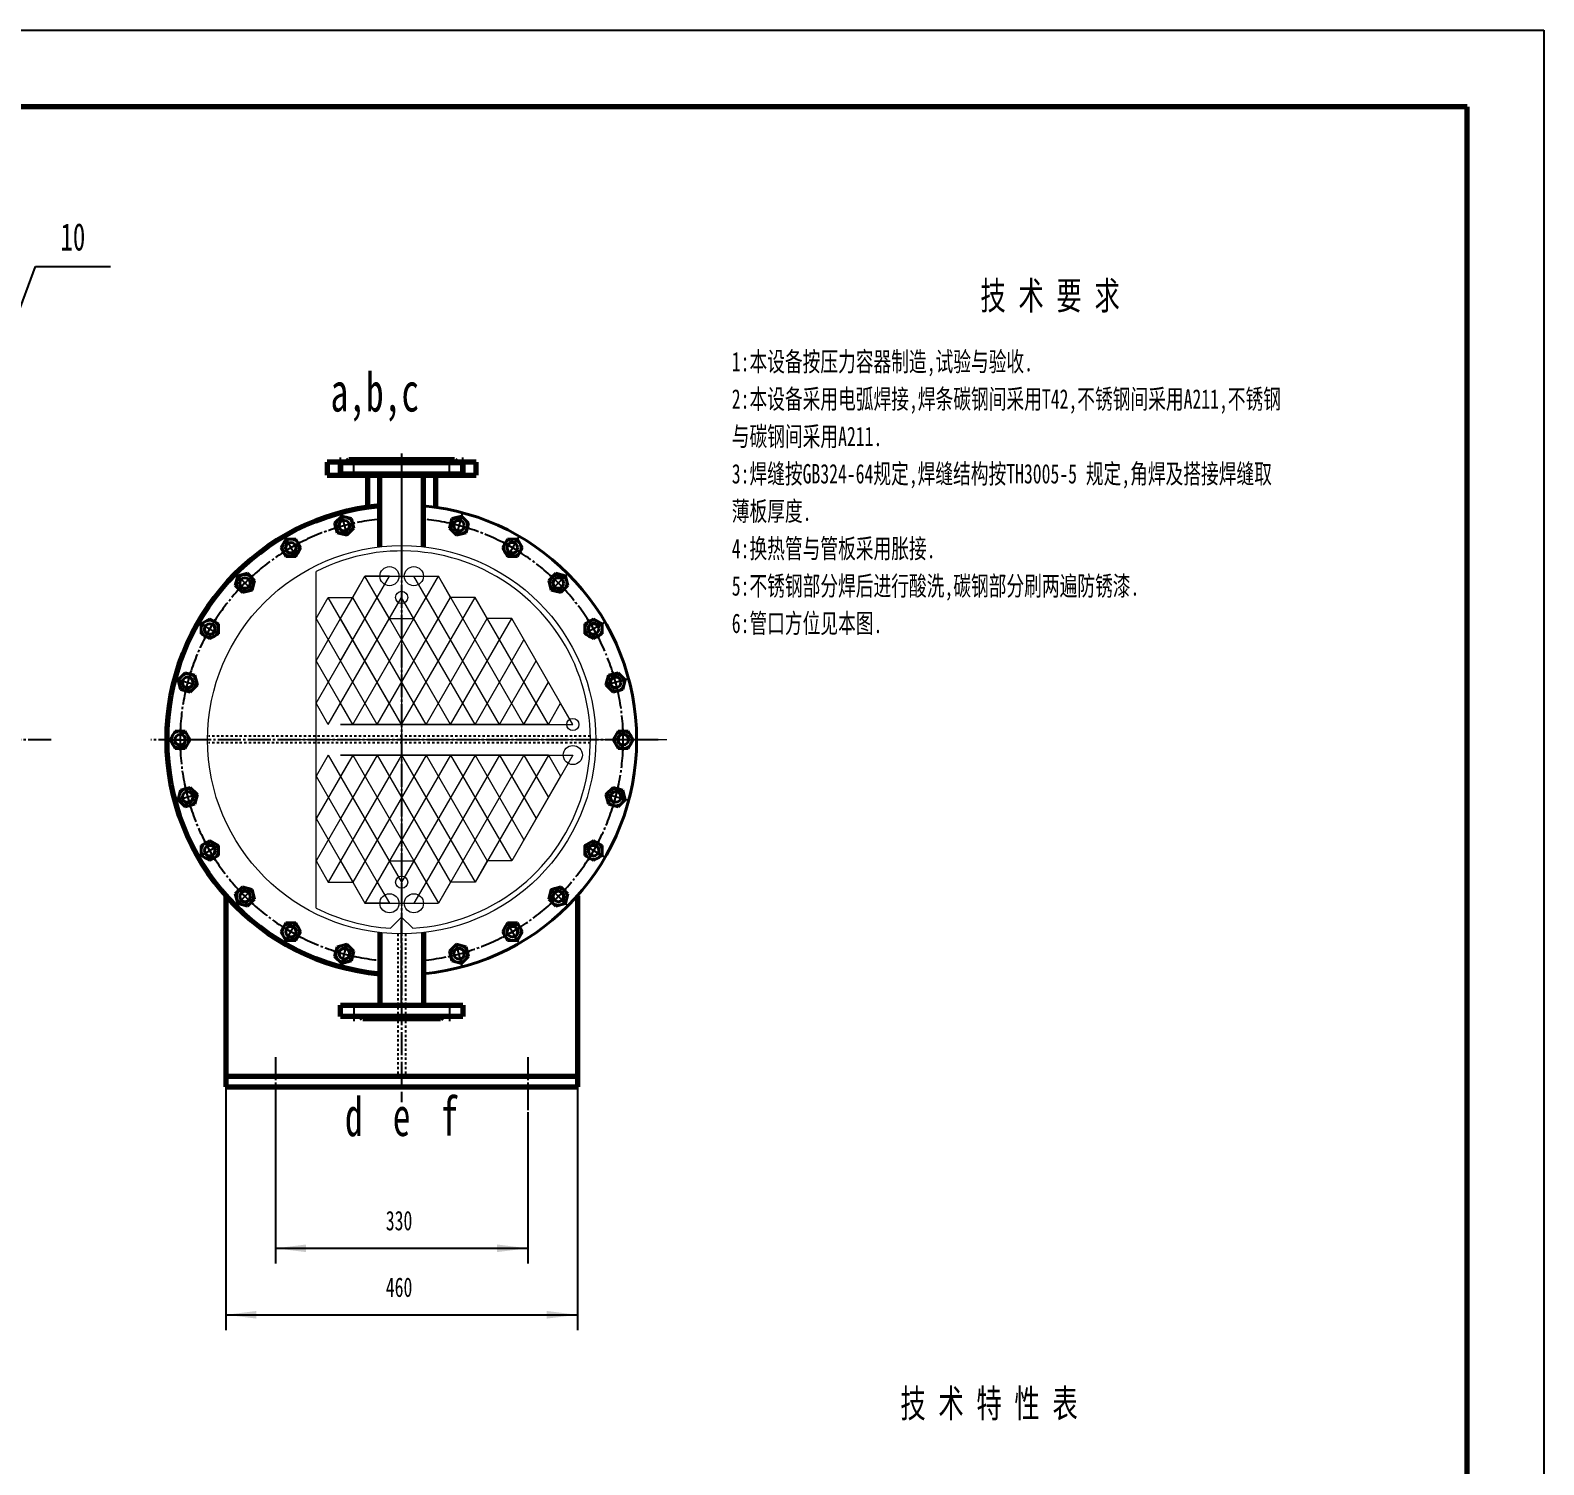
# Model space of a CAD drawing. Header units: millimetres. Extents: x -2970 to 2970, y -2100 to 2100.
# Drawn here: x 989 to 2970, y 223 to 2100 of the extents above; entities that cross this region are included whole.
import ezdxf

# ---------------------------------------------------------------- set-up
doc = ezdxf.new("R2010")
doc.units = ezdxf.units.MM
doc.linetypes.add('EB_DASH', pattern=[6, 3, -3])
doc.linetypes.add('EB_DASHDOT', pattern=[39, 30, -3, 3, -3])
for name, color, linetype, lineweight in [('CAXA0', 7, 'Continuous', 40), ('CAXA1', 1, 'EB_DASHDOT', 25), ('CAXA2', 96, 'EB_DASH', 25), ('CAXA3', 7, 'Continuous', 25), ('CAXA4', 3, 'Continuous', 25)]:
    doc.layers.add(name, color=color, linetype=linetype, lineweight=lineweight)
doc.styles.add('UserTxtStyle1', font='', dxfattribs={"width": 0.667})
doc.styles.add('UserTxtStyle11', font='', dxfattribs={"width": 0.667})
doc.styles.add('UserTxtStyle12', font='', dxfattribs={"width": 0.667})
doc.styles.add('标准', font='', dxfattribs={"width": 0.667})
doc.styles.get('UserTxtStyle1').set_extended_font_data('FangSong_GB2312')
doc.styles.get('UserTxtStyle11').set_extended_font_data('FangSong_GB2312')
doc.styles.get('UserTxtStyle12').set_extended_font_data('FangSong_GB2312')
doc.styles.get('标准').set_extended_font_data('FangSong_GB2312')
doc.dimstyles.new('标准', dxfattribs={"dimscale": 10, "dimtxt": 3.5, "dimasz": 4, "dimexe": 2, "dimexo": 0, "dimtad": 1, "dimdsep": 46, "dimtxsty": '标准', "dimcen": 0, "dimdle": 6, "dimaunit": 1, "dimazin": 2, "dimtfac": 1, "dimtdec": 3, "dimtmove": 0, "dimatfit": 3, "dimfxl": 0, "dimtolj": 1, "dimtzin": 0, "dimarcsym": 0})

# ---------------------------------------------------------------- blocks, each defined once
blk = doc.blocks.new('CAXBLOCK0', base_point=(2870, -2000))
at = {"layer": 'CAXA0', "color": 0, "linetype": 'Continuous', "lineweight": 25}
for p, q in [((-2970, 2100), (2970, 2100)), ((2970, 2100), (2970, -2100))]:
    blk.add_line(p, q, dxfattribs=at)
at = {"layer": 'CAXA0', "color": 0, "linetype": 'Continuous', "lineweight": 70}
for p, q in [((2870, 2000), (-2870, 2000)), ((2870, -2000), (2870, 2000))]:
    blk.add_line(p, q, dxfattribs=at)
blk = doc.blocks.new('CAXBLOCK48', base_point=(1094, 1790.8))
at = {"layer": 'CAXA0', "linetype": 'Continuous', "lineweight": 25}
blk.add_hatch(color=0, dxfattribs=at).paths.add_polyline_path([(863.8, 1420.4), (863.7, 1421.1), (863.5, 1421.9), (863.2, 1422.6), (862.8, 1423.3), (862.3, 1423.9), (861.7, 1424.4), (861, 1424.8), (860.3, 1425.1), (859.5, 1425.3), (858.8, 1425.4), (858, 1425.3), (857.2, 1425.1), (856.5, 1424.8), (855.8, 1424.4), (855.2, 1423.9), (854.7, 1423.3), (854.3, 1422.6), (854, 1421.9), (853.8, 1421.1), (853.8, 1420.4), (853.8, 1419.6), (854, 1418.8), (854.3, 1418.1), (854.7, 1417.4), (855.2, 1416.8), (855.8, 1416.3), (856.5, 1415.9), (857.2, 1415.6), (858, 1415.4), (858.8, 1415.4), (859.5, 1415.4), (860.3, 1415.6), (861, 1415.9), (861.7, 1416.3), (862.3, 1416.8), (862.8, 1417.4), (863.2, 1418.1), (863.5, 1418.8), (863.7, 1419.6)], flags=0)
at = {"layer": 'CAXA0', "color": 0, "linetype": 'Continuous', "lineweight": 25}
for p, q in [((858.8, 1420.4), (996, 1790.8)), ((996, 1790.8), (1094, 1790.8))]:
    blk.add_line(p, q, dxfattribs=at)
at = {"layer": 'CAXA0', "color": 0, "linetype": 'Continuous', "lineweight": 25, "insert": (1028.7, 1847.7), "char_height": 35.8, "attachment_point": 1, "style": 'UserTxtStyle1'}
blk.add_mtext('\\fFangSong_GB2312|b0|i0|p34;10', dxfattribs=at)
blk = doc.blocks.new('CAXBLOCK47', base_point=(858.8, 1420.4))
at = {"layer": 'CAXA0', "color": 0, "linetype": 'ByBlock', "lineweight": -2}
blk.add_blockref('CAXBLOCK48', (1094, 1790.8), dxfattribs=at)
blk = doc.blocks.new('*CAXBLOCK9295')
at = {"layer": 'CAXA4', "linetype": 'Continuous', "lineweight": 25}
for points in [[(1245.2, 419.4), (1285.2, 414.4), (1285.2, 424.4)], [(1705.2, 419.4), (1665.2, 414.4), (1665.2, 424.4)]]:
    blk.add_hatch(color=0, dxfattribs=at).paths.add_polyline_path(points, flags=0)
at = {"layer": 'CAXA4', "color": 0, "linetype": 'Continuous', "lineweight": 25}
for p, q in [((1245.2, 717.7), (1245.2, 399.4)), ((1705.2, 717.7), (1705.2, 399.4)), ((1245.2, 419.4), (1705.2, 419.4))]:
    blk.add_line(p, q, dxfattribs=at)
at = {"layer": 'CAXA4', "color": 0, "linetype": 'Continuous', "lineweight": 25, "insert": (1454.5, 468.3), "char_height": 25.5, "attachment_point": 1, "style": 'UserTxtStyle11'}
blk.add_mtext('\\fFangSong_GB2312|b0|i0|p34;460', dxfattribs=at)
blk = doc.blocks.new('*CAXBLOCK9396')
at = {"layer": 'CAXA4', "linetype": 'Continuous', "lineweight": 25}
for points in [[(1310.2, 506.4), (1350.2, 501.4), (1350.2, 511.4)], [(1640.2, 506.4), (1600.2, 501.4), (1600.2, 511.4)]]:
    blk.add_hatch(color=0, dxfattribs=at).paths.add_polyline_path(points, flags=0)
at = {"layer": 'CAXA4', "color": 0, "linetype": 'Continuous', "lineweight": 25}
for p, q in [((1310.2, 697.4), (1310.2, 486.4)), ((1640.2, 681.6), (1640.2, 486.4)), ((1310.2, 506.4), (1640.2, 506.4))]:
    blk.add_line(p, q, dxfattribs=at)
at = {"layer": 'CAXA4', "color": 0, "linetype": 'Continuous', "lineweight": 25, "insert": (1454.5, 555.4), "char_height": 25.5, "attachment_point": 1, "style": 'UserTxtStyle11'}
blk.add_mtext('\\fFangSong_GB2312|b0|i0|p34;330', dxfattribs=at)
blk = doc.blocks.new('CAXBLOCK121', base_point=(1185.2, 1171.8))
at = {"layer": 'CAXA0'}
for p, q in [((1172.2, 1171.8), (1178.7, 1183.1)), ((1172.2, 1171.8), (1178.7, 1160.4)), ((1191.8, 1183.1), (1178.7, 1183.1)), ((1198.3, 1171.8), (1191.8, 1183.1)), ((1198.3, 1171.8), (1191.8, 1160.4)), ((1191.8, 1160.4), (1178.7, 1160.4))]:
    blk.add_line(p, q, dxfattribs=at)
for radius in [11.3, 6.8]:
    blk.add_circle((1185.2, 1171.8), radius, dxfattribs=at)
at = {"layer": 'CAXA1', "linetype": 'EB_DASHDOT', "lineweight": 25}
for p, q in [((1169.2, 1171.8), (1201.3, 1171.8)), ((1185.2, 1186.1), (1185.2, 1157.4))]:
    blk.add_line(p, q, dxfattribs=at)
at = {"layer": 'CAXA3'}
blk.add_arc((1185.2, 1171.8), 8, 170, 90, dxfattribs=at)
blk = doc.blocks.new('CAXBLOCK122', base_point=(1195.1, 1096.7))
at = {"layer": 'CAXA0'}
for p, q in [((1198.5, 1109.4), (1185.9, 1106)), ((1207.8, 1100.1), (1198.5, 1109.4)), ((1182.5, 1093.3), (1185.9, 1106)), ((1182.5, 1093.3), (1191.7, 1084.1)), ((1207.8, 1100.1), (1204.4, 1087.5)), ((1204.4, 1087.5), (1191.7, 1084.1))]:
    blk.add_line(p, q, dxfattribs=at)
for radius in [11.3, 6.8]:
    blk.add_circle((1195.1, 1096.7), radius, dxfattribs=at)
at = {"layer": 'CAXA1', "linetype": 'EB_DASHDOT', "lineweight": 25}
for p, q in [((1191.4, 1110.6), (1198.8, 1082.9)), ((1179.6, 1092.6), (1210.7, 1100.9))]:
    blk.add_line(p, q, dxfattribs=at)
at = {"layer": 'CAXA3'}
blk.add_arc((1195.1, 1096.7), 8, 185, 105, dxfattribs=at)
blk = doc.blocks.new('CAXBLOCK123', base_point=(1224.1, 1026.8))
at = {"layer": 'CAXA0'}
for p, q in [((1224.1, 1039.9), (1212.8, 1033.3)), ((1212.8, 1020.2), (1212.8, 1033.3)), ((1235.4, 1033.3), (1224.1, 1039.9)), ((1235.4, 1033.3), (1235.4, 1020.2)), ((1212.8, 1020.2), (1224.1, 1013.7)), ((1235.4, 1020.2), (1224.1, 1013.7))]:
    blk.add_line(p, q, dxfattribs=at)
for radius in [11.3, 6.8]:
    blk.add_circle((1224.1, 1026.8), radius, dxfattribs=at)
at = {"layer": 'CAXA1', "linetype": 'EB_DASHDOT', "lineweight": 25}
for p, q in [((1210.2, 1018.7), (1238, 1034.8)), ((1216.9, 1039.2), (1231.3, 1014.4))]:
    blk.add_line(p, q, dxfattribs=at)
at = {"layer": 'CAXA3'}
blk.add_arc((1224.1, 1026.8), 8, 200, 120, dxfattribs=at)
blk = doc.blocks.new('CAXBLOCK124', base_point=(1270.2, 966.7))
at = {"layer": 'CAXA0'}
for p, q in [((1266.8, 979.4), (1257.5, 970.1)), ((1279.4, 976), (1266.8, 979.4)), ((1279.4, 976), (1282.8, 963.3)), ((1260.9, 957.5), (1257.5, 970.1)), ((1260.9, 957.5), (1273.6, 954.1)), ((1282.8, 963.3), (1273.6, 954.1))]:
    blk.add_line(p, q, dxfattribs=at)
for radius in [11.3, 6.8]:
    blk.add_circle((1270.2, 966.7), radius, dxfattribs=at)
at = {"layer": 'CAXA1', "linetype": 'EB_DASHDOT', "lineweight": 25}
for p, q in [((1258.8, 955.3), (1281.6, 978.1)), ((1260, 976.8), (1280.3, 956.6))]:
    blk.add_line(p, q, dxfattribs=at)
at = {"layer": 'CAXA3'}
blk.add_arc((1270.2, 966.7), 8, 215, 135, dxfattribs=at)
blk = doc.blocks.new('CAXBLOCK125', base_point=(1330.2, 920.6))
at = {"layer": 'CAXA0'}
for p, q in [((1323.7, 932), (1317.2, 920.6)), ((1336.8, 932), (1323.7, 932)), ((1336.8, 932), (1343.3, 920.6)), ((1323.7, 909.3), (1317.2, 920.6)), ((1343.3, 920.6), (1336.8, 909.3)), ((1323.7, 909.3), (1336.8, 909.3))]:
    blk.add_line(p, q, dxfattribs=at)
for radius in [11.3, 6.8]:
    blk.add_circle((1330.2, 920.6), radius, dxfattribs=at)
at = {"layer": 'CAXA1', "linetype": 'EB_DASHDOT', "lineweight": 25}
for p, q in [((1322.2, 906.7), (1338.3, 934.6)), ((1317.8, 927.8), (1342.7, 913.5))]:
    blk.add_line(p, q, dxfattribs=at)
at = {"layer": 'CAXA3'}
blk.add_arc((1330.2, 920.6), 8, 230, 150, dxfattribs=at)
blk = doc.blocks.new('CAXBLOCK126', base_point=(1400.2, 891.7))
at = {"layer": 'CAXA0'}
for p, q in [((1390.9, 900.9), (1387.5, 888.3)), ((1403.6, 904.3), (1390.9, 900.9)), ((1403.6, 904.3), (1412.8, 895)), ((1412.8, 895), (1409.4, 882.4)), ((1396.8, 879), (1387.5, 888.3)), ((1396.8, 879), (1409.4, 882.4))]:
    blk.add_line(p, q, dxfattribs=at)
for radius in [11.3, 6.8]:
    blk.add_circle((1400.2, 891.7), radius, dxfattribs=at)
at = {"layer": 'CAXA1', "linetype": 'EB_DASHDOT', "lineweight": 25}
for p, q in [((1386.3, 895.4), (1414, 887.9)), ((1396, 876.1), (1404.3, 907.2))]:
    blk.add_line(p, q, dxfattribs=at)
at = {"layer": 'CAXA3'}
blk.add_arc((1400.2, 891.7), 8, 245, 165, dxfattribs=at)
blk = doc.blocks.new('CAXBLOCK127', base_point=(1550.3, 891.7))
at = {"layer": 'CAXA0'}
for p, q in [((1546.9, 904.3), (1537.7, 895)), ((1537.7, 895), (1541, 882.4)), ((1546.9, 904.3), (1559.5, 900.9)), ((1559.5, 900.9), (1562.9, 888.3)), ((1553.7, 879), (1541, 882.4)), ((1553.7, 879), (1562.9, 888.3))]:
    blk.add_line(p, q, dxfattribs=at)
for radius in [11.3, 6.8]:
    blk.add_circle((1550.3, 891.7), radius, dxfattribs=at)
at = {"layer": 'CAXA1', "linetype": 'EB_DASHDOT', "lineweight": 25}
for p, q in [((1536.5, 887.9), (1564.1, 895.4)), ((1554.5, 876.1), (1546.1, 907.2))]:
    blk.add_line(p, q, dxfattribs=at)
at = {"layer": 'CAXA3'}
blk.add_arc((1550.3, 891.7), 8, 275, 195, dxfattribs=at)
blk = doc.blocks.new('CAXBLOCK128', base_point=(1620.2, 920.6))
at = {"layer": 'CAXA0'}
for p, q in [((1613.7, 932), (1607.2, 920.6)), ((1613.7, 932), (1626.8, 932)), ((1626.8, 932), (1633.3, 920.6)), ((1607.2, 920.6), (1613.7, 909.3)), ((1626.8, 909.3), (1633.3, 920.6)), ((1626.8, 909.3), (1613.7, 909.3))]:
    blk.add_line(p, q, dxfattribs=at)
for radius in [11.3, 6.8]:
    blk.add_circle((1620.2, 920.6), radius, dxfattribs=at)
at = {"layer": 'CAXA1', "linetype": 'EB_DASHDOT', "lineweight": 25}
for p, q in [((1628.3, 906.7), (1612.2, 934.6)), ((1607.8, 913.5), (1632.7, 927.8))]:
    blk.add_line(p, q, dxfattribs=at)
at = {"layer": 'CAXA3'}
blk.add_arc((1620.2, 920.6), 8, 290, 210, dxfattribs=at)
blk = doc.blocks.new('CAXBLOCK129', base_point=(1680.3, 966.7))
at = {"layer": 'CAXA0'}
for p, q in [((1671, 976), (1667.7, 963.3)), ((1671, 976), (1683.7, 979.4)), ((1683.7, 979.4), (1692.9, 970.1)), ((1667.7, 963.3), (1676.9, 954.1)), ((1689.6, 957.5), (1676.9, 954.1)), ((1689.6, 957.5), (1692.9, 970.1))]:
    blk.add_line(p, q, dxfattribs=at)
for radius in [11.3, 6.8]:
    blk.add_circle((1680.3, 966.7), radius, dxfattribs=at)
at = {"layer": 'CAXA1', "linetype": 'EB_DASHDOT', "lineweight": 25}
for p, q in [((1691.7, 955.3), (1668.9, 978.1)), ((1670.2, 956.6), (1690.4, 976.8))]:
    blk.add_line(p, q, dxfattribs=at)
at = {"layer": 'CAXA3'}
blk.add_arc((1680.3, 966.7), 8, 305, 225, dxfattribs=at)
blk = doc.blocks.new('CAXBLOCK130', base_point=(1726.4, 1026.8))
at = {"layer": 'CAXA0'}
for p, q in [((1715.1, 1033.3), (1726.4, 1039.9)), ((1715.1, 1033.3), (1715.1, 1020.2)), ((1726.4, 1039.9), (1737.7, 1033.3)), ((1737.7, 1020.2), (1737.7, 1033.3)), ((1715.1, 1020.2), (1726.4, 1013.7)), ((1737.7, 1020.2), (1726.4, 1013.7))]:
    blk.add_line(p, q, dxfattribs=at)
for radius in [11.3, 6.8]:
    blk.add_circle((1726.4, 1026.8), radius, dxfattribs=at)
at = {"layer": 'CAXA1', "linetype": 'EB_DASHDOT', "lineweight": 25}
for p, q in [((1740.3, 1018.7), (1712.5, 1034.8)), ((1719.2, 1014.4), (1733.6, 1039.2))]:
    blk.add_line(p, q, dxfattribs=at)
at = {"layer": 'CAXA3'}
blk.add_arc((1726.4, 1026.8), 8, 320, 240, dxfattribs=at)
blk = doc.blocks.new('CAXBLOCK131', base_point=(1755.4, 1096.7))
at = {"layer": 'CAXA0'}
for p, q in [((1742.7, 1100.1), (1752, 1109.4)), ((1752, 1109.4), (1764.6, 1106)), ((1742.7, 1100.1), (1746.1, 1087.5)), ((1768, 1093.3), (1758.7, 1084.1)), ((1768, 1093.3), (1764.6, 1106)), ((1746.1, 1087.5), (1758.7, 1084.1))]:
    blk.add_line(p, q, dxfattribs=at)
for radius in [11.3, 6.8]:
    blk.add_circle((1755.4, 1096.7), radius, dxfattribs=at)
at = {"layer": 'CAXA1', "linetype": 'EB_DASHDOT', "lineweight": 25}
for p, q in [((1751.6, 1082.9), (1759.1, 1110.6)), ((1770.9, 1092.6), (1739.8, 1100.9))]:
    blk.add_line(p, q, dxfattribs=at)
at = {"layer": 'CAXA3'}
blk.add_arc((1755.4, 1096.7), 8, 335, 255, dxfattribs=at)
blk = doc.blocks.new('CAXBLOCK132', base_point=(1765.2, 1171.8))
at = {"layer": 'CAXA0'}
for p, q in [((1752.2, 1171.8), (1758.7, 1183.1)), ((1752.2, 1171.8), (1758.7, 1160.4)), ((1758.7, 1183.1), (1771.8, 1183.1)), ((1778.3, 1171.8), (1771.8, 1183.1)), ((1778.3, 1171.8), (1771.8, 1160.4)), ((1758.7, 1160.4), (1771.8, 1160.4))]:
    blk.add_line(p, q, dxfattribs=at)
for radius in [11.3, 6.8]:
    blk.add_circle((1765.2, 1171.8), radius, dxfattribs=at)
at = {"layer": 'CAXA1', "linetype": 'EB_DASHDOT', "lineweight": 25}
for p, q in [((1781.3, 1171.8), (1749.2, 1171.8)), ((1765.2, 1157.4), (1765.2, 1186.1))]:
    blk.add_line(p, q, dxfattribs=at)
at = {"layer": 'CAXA3'}
blk.add_arc((1765.2, 1171.8), 8, 350, 270, dxfattribs=at)
blk = doc.blocks.new('CAXBLOCK133', base_point=(1755.4, 1246.8))
at = {"layer": 'CAXA0'}
for p, q in [((1742.7, 1243.4), (1746.1, 1256.1)), ((1746.1, 1256.1), (1758.7, 1259.5)), ((1768, 1250.2), (1758.7, 1259.5)), ((1768, 1250.2), (1764.6, 1237.6)), ((1742.7, 1243.4), (1752, 1234.2)), ((1752, 1234.2), (1764.6, 1237.6))]:
    blk.add_line(p, q, dxfattribs=at)
for radius in [11.3, 6.8]:
    blk.add_circle((1755.4, 1246.8), radius, dxfattribs=at)
at = {"layer": 'CAXA1', "linetype": 'EB_DASHDOT', "lineweight": 25}
for p, q in [((1770.9, 1251), (1739.8, 1242.7)), ((1759.1, 1233), (1751.6, 1260.7))]:
    blk.add_line(p, q, dxfattribs=at)
at = {"layer": 'CAXA3'}
blk.add_arc((1755.4, 1246.8), 8, 5, 285, dxfattribs=at)
blk = doc.blocks.new('CAXBLOCK134', base_point=(1726.4, 1316.8))
at = {"layer": 'CAXA0'}
for p, q in [((1715.1, 1323.3), (1726.4, 1329.9)), ((1737.7, 1323.3), (1726.4, 1329.9)), ((1715.1, 1310.2), (1715.1, 1323.3)), ((1715.1, 1310.2), (1726.4, 1303.7)), ((1726.4, 1303.7), (1737.7, 1310.2)), ((1737.7, 1323.3), (1737.7, 1310.2))]:
    blk.add_line(p, q, dxfattribs=at)
for radius in [11.3, 6.8]:
    blk.add_circle((1726.4, 1316.8), radius, dxfattribs=at)
at = {"layer": 'CAXA1', "linetype": 'EB_DASHDOT', "lineweight": 25}
for p, q in [((1733.6, 1304.4), (1719.2, 1329.2)), ((1740.3, 1324.8), (1712.5, 1308.7))]:
    blk.add_line(p, q, dxfattribs=at)
at = {"layer": 'CAXA3'}
blk.add_arc((1726.4, 1316.8), 8, 20, 300, dxfattribs=at)
blk = doc.blocks.new('CAXBLOCK135', base_point=(1680.3, 1376.8))
at = {"layer": 'CAXA0'}
for p, q in [((1667.7, 1380.2), (1676.9, 1389.5)), ((1689.6, 1386.1), (1676.9, 1389.5)), ((1671, 1367.6), (1667.7, 1380.2)), ((1671, 1367.6), (1683.7, 1364.2)), ((1683.7, 1364.2), (1692.9, 1373.4)), ((1689.6, 1386.1), (1692.9, 1373.4))]:
    blk.add_line(p, q, dxfattribs=at)
for radius in [11.3, 6.8]:
    blk.add_circle((1680.3, 1376.8), radius, dxfattribs=at)
at = {"layer": 'CAXA1', "linetype": 'EB_DASHDOT', "lineweight": 25}
for p, q in [((1691.7, 1388.2), (1668.9, 1365.5)), ((1690.4, 1366.7), (1670.2, 1387))]:
    blk.add_line(p, q, dxfattribs=at)
at = {"layer": 'CAXA3'}
blk.add_arc((1680.3, 1376.8), 8, 35, 315, dxfattribs=at)
blk = doc.blocks.new('CAXBLOCK136', base_point=(1620.2, 1422.9))
at = {"layer": 'CAXA0'}
for p, q in [((1607.2, 1422.9), (1613.7, 1434.3)), ((1626.8, 1434.3), (1613.7, 1434.3)), ((1626.8, 1434.3), (1633.3, 1422.9)), ((1613.7, 1411.6), (1607.2, 1422.9)), ((1613.7, 1411.6), (1626.8, 1411.6)), ((1626.8, 1411.6), (1633.3, 1422.9))]:
    blk.add_line(p, q, dxfattribs=at)
for radius in [11.3, 6.8]:
    blk.add_circle((1620.2, 1422.9), radius, dxfattribs=at)
at = {"layer": 'CAXA1', "linetype": 'EB_DASHDOT', "lineweight": 25}
for p, q in [((1632.7, 1415.8), (1607.8, 1430.1)), ((1628.3, 1436.8), (1612.2, 1409))]:
    blk.add_line(p, q, dxfattribs=at)
at = {"layer": 'CAXA3'}
blk.add_arc((1620.2, 1422.9), 8, 50, 330, dxfattribs=at)
blk = doc.blocks.new('CAXBLOCK137', base_point=(1550.3, 1451.9))
at = {"layer": 'CAXA0'}
for p, q in [((1537.7, 1448.5), (1541, 1461.1)), ((1546.9, 1439.3), (1537.7, 1448.5)), ((1553.7, 1464.5), (1541, 1461.1)), ((1553.7, 1464.5), (1562.9, 1455.3)), ((1559.5, 1442.6), (1562.9, 1455.3)), ((1546.9, 1439.3), (1559.5, 1442.6))]:
    blk.add_line(p, q, dxfattribs=at)
for radius in [11.3, 6.8]:
    blk.add_circle((1550.3, 1451.9), radius, dxfattribs=at)
at = {"layer": 'CAXA1', "linetype": 'EB_DASHDOT', "lineweight": 25}
for p, q in [((1554.5, 1467.4), (1546.1, 1436.4)), ((1564.1, 1448.2), (1536.5, 1455.6))]:
    blk.add_line(p, q, dxfattribs=at)
at = {"layer": 'CAXA3'}
blk.add_arc((1550.3, 1451.9), 8, 65, 345, dxfattribs=at)
blk = doc.blocks.new('CAXBLOCK138', base_point=(1400.2, 1451.9))
at = {"layer": 'CAXA0'}
for p, q in [((1396.8, 1464.5), (1387.5, 1455.3)), ((1390.9, 1442.6), (1387.5, 1455.3)), ((1396.8, 1464.5), (1409.4, 1461.1)), ((1403.6, 1439.3), (1412.8, 1448.5)), ((1412.8, 1448.5), (1409.4, 1461.1)), ((1403.6, 1439.3), (1390.9, 1442.6))]:
    blk.add_line(p, q, dxfattribs=at)
for radius in [11.3, 6.8]:
    blk.add_circle((1400.2, 1451.9), radius, dxfattribs=at)
at = {"layer": 'CAXA1', "linetype": 'EB_DASHDOT', "lineweight": 25}
for p, q in [((1396, 1467.4), (1404.3, 1436.4)), ((1414, 1455.6), (1386.3, 1448.2))]:
    blk.add_line(p, q, dxfattribs=at)
at = {"layer": 'CAXA3'}
blk.add_arc((1400.2, 1451.9), 8, 95, 15, dxfattribs=at)
blk = doc.blocks.new('CAXBLOCK139', base_point=(1330.2, 1422.9))
at = {"layer": 'CAXA0'}
for p, q in [((1323.7, 1434.3), (1317.2, 1422.9)), ((1323.7, 1434.3), (1336.8, 1434.3)), ((1343.3, 1422.9), (1336.8, 1434.3)), ((1323.7, 1411.6), (1317.2, 1422.9)), ((1336.8, 1411.6), (1323.7, 1411.6)), ((1336.8, 1411.6), (1343.3, 1422.9))]:
    blk.add_line(p, q, dxfattribs=at)
for radius in [11.3, 6.8]:
    blk.add_circle((1330.2, 1422.9), radius, dxfattribs=at)
at = {"layer": 'CAXA1', "linetype": 'EB_DASHDOT', "lineweight": 25}
for p, q in [((1342.7, 1430.1), (1317.8, 1415.8)), ((1322.2, 1436.8), (1338.3, 1409))]:
    blk.add_line(p, q, dxfattribs=at)
at = {"layer": 'CAXA3'}
blk.add_arc((1330.2, 1422.9), 8, 110, 30, dxfattribs=at)
blk = doc.blocks.new('CAXBLOCK140', base_point=(1270.2, 1376.8))
at = {"layer": 'CAXA0'}
for p, q in [((1260.9, 1386.1), (1273.6, 1389.5)), ((1282.8, 1380.2), (1273.6, 1389.5)), ((1260.9, 1386.1), (1257.5, 1373.4)), ((1266.8, 1364.2), (1257.5, 1373.4)), ((1279.4, 1367.6), (1266.8, 1364.2)), ((1279.4, 1367.6), (1282.8, 1380.2))]:
    blk.add_line(p, q, dxfattribs=at)
for radius in [11.3, 6.8]:
    blk.add_circle((1270.2, 1376.8), radius, dxfattribs=at)
at = {"layer": 'CAXA1', "linetype": 'EB_DASHDOT', "lineweight": 25}
for p, q in [((1258.8, 1388.2), (1281.6, 1365.5)), ((1280.3, 1387), (1260, 1366.7))]:
    blk.add_line(p, q, dxfattribs=at)
at = {"layer": 'CAXA3'}
blk.add_arc((1270.2, 1376.8), 8, 125, 45, dxfattribs=at)
blk = doc.blocks.new('CAXBLOCK141', base_point=(1224.1, 1316.8))
at = {"layer": 'CAXA0'}
for p, q in [((1212.8, 1323.3), (1224.1, 1329.9)), ((1235.4, 1323.3), (1224.1, 1329.9)), ((1212.8, 1323.3), (1212.8, 1310.2)), ((1224.1, 1303.7), (1212.8, 1310.2)), ((1235.4, 1310.2), (1224.1, 1303.7)), ((1235.4, 1310.2), (1235.4, 1323.3))]:
    blk.add_line(p, q, dxfattribs=at)
for radius in [11.3, 6.8]:
    blk.add_circle((1224.1, 1316.8), radius, dxfattribs=at)
at = {"layer": 'CAXA1', "linetype": 'EB_DASHDOT', "lineweight": 25}
for p, q in [((1231.3, 1329.2), (1216.9, 1304.4)), ((1210.2, 1324.8), (1238, 1308.7))]:
    blk.add_line(p, q, dxfattribs=at)
at = {"layer": 'CAXA3'}
blk.add_arc((1224.1, 1316.8), 8, 140, 60, dxfattribs=at)
blk = doc.blocks.new('CAXBLOCK142', base_point=(1195.1, 1246.8))
at = {"layer": 'CAXA0'}
for p, q in [((1182.5, 1250.2), (1191.7, 1259.5)), ((1182.5, 1250.2), (1185.9, 1237.6)), ((1204.4, 1256.1), (1191.7, 1259.5)), ((1207.8, 1243.4), (1204.4, 1256.1)), ((1198.5, 1234.2), (1185.9, 1237.6)), ((1207.8, 1243.4), (1198.5, 1234.2))]:
    blk.add_line(p, q, dxfattribs=at)
for radius in [11.3, 6.8]:
    blk.add_circle((1195.1, 1246.8), radius, dxfattribs=at)
at = {"layer": 'CAXA1', "linetype": 'EB_DASHDOT', "lineweight": 25}
for p, q in [((1179.6, 1251), (1210.7, 1242.7)), ((1198.8, 1260.7), (1191.4, 1233))]:
    blk.add_line(p, q, dxfattribs=at)
at = {"layer": 'CAXA3'}
blk.add_arc((1195.1, 1246.8), 8, 155, 75, dxfattribs=at)

msp = doc.modelspace()

# ---------------------------------------------------------------- linework, layer by layer
at = {"layer": 'CAXA0', "linetype": 'EB_DASHDOT', "lineweight": 25}
for p, q in [((1475.239, 1530.289), (1475.239, 697.384)), ((1016.323, 1171.772), (-1782.53, 1171.772)), ((1810.807, 1171.772), (1146.994, 1171.772)), ((1310.239, 756.323), (1310.239, 697.384)), ((1640.239, 756.323), (1640.239, 681.617))]:
    msp.add_line(p, q, dxfattribs=at)
at = {"layer": 'CAXA0', "linetype": 'Continuous', "lineweight": 70}
for p, q in [((1475.254, 1424.147), (1475.224, 1424.147)), ((1500.254, 1424.147), (1500.224, 1424.147)), ((1245.239, 967.674), (1245.239, 717.727)), ((1705.239, 967.674), (1705.239, 717.727)), ((1475.254, 919.717), (1475.239, 919.717)), ((1245.239, 731.727), (1705.239, 731.727)), ((1245.239, 717.727), (1705.239, 717.727))]:
    msp.add_line(p, q, dxfattribs=at)
at = {"layer": 'CAXA0', "linetype": 'Continuous', "lineweight": 13}
for p, q in [((1363.239, 951.625), (1363.239, 1391.92)), ((1411.239, 1358.049), (1427.239, 1385.762)), ((1411.239, 1358.049), (1427.239, 1385.762)), ((1443.239, 1358.049), (1459.239, 1385.762)), ((1443.239, 1358.049), (1459.239, 1385.762)), ((1507.239, 1358.049), (1491.239, 1385.762)), ((1539.239, 1358.049), (1523.239, 1385.762)), ((1363.239, 1330.336), (1379.239, 1358.049)), ((1459.239, 1330.336), (1443.239, 1358.049)), ((1460.226, 1328.627), (1443.732, 1357.195)), ((1491.239, 1330.336), (1507.239, 1358.049)), ((1587.239, 1330.336), (1571.239, 1358.049)), ((1459.239, 1330.336), (1491.239, 1330.336)), ((1683.239, 1219.485), (1619.239, 1330.336)), ((1683.239, 1219.485), (1619.239, 1330.336)), ((1667.239, 1191.772), (1683.239, 1219.485)), ((1699.239, 1151.772), (1619.239, 1013.208)), ((1683.239, 1124.06), (1619.239, 1013.208)), ((1363.239, 1013.208), (1379.239, 985.496)), ((1459.239, 1013.208), (1443.239, 985.496)), ((1459.239, 1013.208), (1443.239, 985.496)), ((1459.239, 1013.208), (1491.239, 1013.208)), ((1491.239, 1013.208), (1507.239, 985.496)), ((1587.239, 1013.208), (1571.239, 985.496)), ((1411.239, 985.496), (1427.239, 957.783)), ((1411.239, 985.496), (1427.239, 957.783)), ((1443.239, 985.496), (1459.239, 957.783)), ((1443.239, 985.496), (1459.239, 957.783)), ((1507.239, 985.496), (1491.239, 957.783)), ((1539.239, 985.496), (1523.239, 957.783)), ((1475.239, 939.772), (1460.669, 925.203)), ((1475.239, 939.772), (1489.809, 925.203))]:
    msp.add_line(p, q, dxfattribs=at)
at = {"layer": 'CAXA0', "linetype": 'ByBlock', "lineweight": 13}
for p, q in [((1363.239, 1274.911), (1427.239, 1385.762)), ((1443.239, 1358.049), (1427.239, 1385.762)), ((1443.732, 1357.195), (1427.239, 1385.762)), ((1443.239, 1358.049), (1427.239, 1385.762)), ((1507.239, 1358.049), (1523.239, 1385.762)), ((1635.239, 1191.772), (1523.239, 1385.762)), ((1363.239, 1219.485), (1443.239, 1358.049)), ((1379.239, 1191.772), (1475.239, 1358.049)), ((1475.239, 1191.772), (1379.239, 1358.049)), ((1395.239, 1274.911), (1443.239, 1358.049)), ((1395.239, 1219.485), (1475.239, 1358.049)), ((1395.239, 1330.336), (1411.239, 1358.049)), ((1507.239, 1191.772), (1411.239, 1358.049)), ((1507.239, 1191.772), (1411.239, 1358.049)), ((1443.239, 1191.772), (1539.239, 1358.049)), ((1571.239, 1191.772), (1475.239, 1358.049)), ((1475.239, 1191.772), (1571.239, 1358.049)), ((1603.239, 1191.772), (1507.239, 1358.049)), ((1667.239, 1191.772), (1571.239, 1358.049)), ((1443.239, 1191.772), (1363.239, 1330.336)), ((1475.239, 1191.772), (1395.239, 1330.336)), ((1411.239, 1191.772), (1491.239, 1330.336)), ((1539.239, 1191.772), (1459.239, 1330.336)), ((1507.239, 1191.772), (1587.239, 1330.336)), ((1539.239, 1191.772), (1619.239, 1330.336)), ((1571.239, 1191.772), (1635.239, 1302.624)), ((1411.239, 1191.772), (1363.239, 1274.911)), ((1443.239, 1191.772), (1395.239, 1274.911)), ((1603.239, 1191.772), (1651.239, 1274.911)), ((1635.239, 1191.772), (1667.239, 1247.198)), ((1379.239, 1191.772), (1363.239, 1219.485)), ((1411.239, 1191.772), (1395.239, 1219.485)), ((1667.239, 1191.772), (1683.239, 1219.485)), ((1379.239, 1151.772), (1363.239, 1124.06)), ((1411.239, 1151.772), (1363.239, 1068.634)), ((1443.239, 1151.772), (1363.239, 1013.208)), ((1379.239, 1151.772), (1475.239, 985.496)), ((1475.239, 1151.772), (1379.239, 985.496)), ((1475.239, 1151.772), (1395.239, 1013.208)), ((1443.239, 1151.772), (1395.239, 1068.634)), ((1411.239, 1151.772), (1395.239, 1124.06)), ((1411.239, 1151.772), (1491.239, 1013.208)), ((1507.239, 1151.772), (1411.239, 985.496)), ((1507.239, 1151.772), (1411.239, 985.496)), ((1539.239, 1151.772), (1443.239, 985.496)), ((1443.239, 1151.772), (1539.239, 985.496)), ((1539.239, 1151.772), (1459.239, 1013.208)), ((1571.239, 1151.772), (1475.239, 985.496)), ((1475.239, 1151.772), (1571.239, 985.496)), ((1603.239, 1151.772), (1507.239, 985.496)), ((1507.239, 1151.772), (1587.239, 1013.208)), ((1635.239, 1151.772), (1523.239, 957.783)), ((1539.239, 1151.772), (1619.239, 1013.208)), ((1571.239, 1151.772), (1635.239, 1040.921)), ((1667.239, 1151.772), (1571.239, 985.496)), ((1603.239, 1151.772), (1651.239, 1068.634)), ((1635.239, 1151.772), (1667.239, 1096.347)), ((1667.239, 1151.772), (1683.239, 1124.06)), ((1363.239, 1124.06), (1443.239, 985.496)), ((1395.239, 1124.06), (1475.239, 985.496)), ((1363.239, 1068.634), (1427.239, 957.783)), ((1395.239, 1068.634), (1443.239, 985.496)), ((1363.239, 1013.208), (1379.239, 985.496)), ((1395.239, 1013.208), (1411.239, 985.496)), ((1443.239, 985.496), (1427.239, 957.783)), ((1443.239, 985.496), (1427.239, 957.783)), ((1507.239, 985.496), (1523.239, 957.783))]:
    msp.add_line(p, q, dxfattribs=at)
at = {"layer": 'CAXA0', "lineweight": 13}
for p, q in [((1459.239, 1385.762), (1427.239, 1385.762)), ((1427.239, 1385.762), (1459.239, 1385.762)), ((1491.239, 1385.762), (1523.239, 1385.762)), ((1379.239, 1358.049), (1411.931, 1358.049)), ((1395.239, 1358.049), (1411.931, 1358.049)), ((1571.239, 1358.049), (1538.546, 1358.049)), ((1619.239, 1330.336), (1586.659, 1330.336)), ((1395.239, 1191.772), (1667.239, 1191.772)), ((1667.239, 1191.772), (1395.239, 1191.772)), ((1667.239, 1151.772), (1395.239, 1151.772)), ((1395.239, 1151.772), (1699.239, 1151.772)), ((1619.239, 1013.208), (1586.659, 1013.208)), ((1379.239, 985.496), (1411.931, 985.496)), ((1395.239, 985.496), (1411.931, 985.496)), ((1571.239, 985.496), (1538.546, 985.496)), ((1459.239, 957.783), (1427.239, 957.783)), ((1427.239, 957.783), (1459.239, 957.783)), ((1491.239, 957.783), (1523.239, 957.783))]:
    msp.add_line(p, q, dxfattribs=at)
at = {"layer": 'CAXA0', "linetype": 'EB_DASH', "lineweight": 25}
for p, q in [((1470.239, 917.822), (1470.239, 731.727)), ((1480.239, 917.822), (1480.239, 731.727))]:
    msp.add_line(p, q, dxfattribs=at)
at = {"layer": 'CAXA0', "linetype": 'Continuous', "lineweight": 20}
msp.add_circle((1475.239, 1171.772), 254, dxfattribs=at)
at = {"layer": 'CAXA0', "lineweight": 13}
for centre in [(1459.239, 1385.762), (1459.239, 1385.762), (1491.239, 1385.762), (1699.239, 1151.772), (1459.239, 957.783), (1459.239, 957.783), (1491.239, 957.783)]:
    msp.add_circle(centre, 12.5, dxfattribs=at)
at = {"layer": 'CAXA0', "linetype": 'Continuous', "lineweight": 13}
for centre in [(1475.239, 1358.049), (1475.239, 1358.049), (1699.239, 1191.772), (1475.239, 985.496), (1475.239, 985.496)]:
    msp.add_circle(centre, 8, dxfattribs=at)
at = {"layer": 'CAXA0', "linetype": 'Continuous', "lineweight": 70}
msp.add_arc((1475.239, 1171.772), 307.5, 95.320721, 264.682027, dxfattribs=at)
at = {"layer": 'CAXA0', "linetype": 'Continuous', "lineweight": 40}
msp.add_arc((1475.239, 1171.772), 307.5, 275.317973, 84.684775, dxfattribs=at)
at = {"layer": 'CAXA0', "linetype": 'EB_DASHDOT', "lineweight": 25}
for start, end in [(95.642811, 264.360104), (275.639896, 84.36302)]:
    msp.add_arc((1475.239, 1171.772), 290, start, end, dxfattribs=at)
at = {"layer": 'CAXA0', "linetype": 'Continuous', "lineweight": 13}
for start, end in [(273.381696, 116.964689), (243.035311, 266.618304)]:
    msp.add_arc((1475.239, 1171.772), 247, start, end, dxfattribs=at)
at = {"layer": 'CAXA1', "linetype": 'EB_DASHDOT', "lineweight": 25}
for p, q in [((1475.239, 1546.24), (1475.239, 1398.66)), ((1412.724, 1516.397), (1412.724, 1540.397)), ((1537.724, 1516.397), (1537.724, 1540.397))]:
    msp.add_line(p, q, dxfattribs=at)
at = {"layer": 'CAXA1', "linetype": 'Continuous', "lineweight": 25}
for p, q in [((1395.239, 1514.898), (1395.239, 1540.898)), ((1537.754, 1516.397), (1537.754, 1540.397)), ((1555.239, 1514.898), (1555.239, 1540.898)), ((1412.739, 827.467), (1412.739, 803.467)), ((1537.739, 827.467), (1537.739, 803.467))]:
    msp.add_line(p, q, dxfattribs=at)
at = {"layer": 'CAXA1', "linetype": 'EB_DASHDOT', "lineweight": 13}
for p, q in [((1475.239, 1482.272), (1475.239, 899.361)), ((1822.465, 1171.772), (1320.82, 1171.772))]:
    msp.add_line(p, q, dxfattribs=at)
at = {"layer": 'CAXA2', "color": 7, "linetype": 'EB_DASH', "lineweight": 25}
for p, q in [((1722.206, 1176.301), (1222.27, 1176.301)), ((1722.207, 1167.82), (1222.271, 1167.82))]:
    msp.add_line(p, q, dxfattribs=at)
at = {"layer": 'CAXA3', "linetype": 'Continuous', "lineweight": 70}
for p, q in [((1572.739, 1534.898), (1377.739, 1534.898)), ((1377.739, 1534.898), (1377.739, 1517.898)), ((1555.224, 1534.397), (1395.224, 1534.397)), ((1395.224, 1534.397), (1395.224, 1519.397)), ((1395.254, 1534.397), (1555.254, 1534.397)), ((1395.254, 1519.397), (1395.254, 1534.397)), ((1406.239, 1537.898), (1403.239, 1534.898)), ((1544.239, 1537.898), (1406.239, 1537.898)), ((1424.224, 1537.397), (1421.224, 1534.397)), ((1424.254, 1537.397), (1421.254, 1534.397)), ((1526.224, 1537.397), (1424.224, 1537.397)), ((1424.254, 1537.397), (1526.254, 1537.397)), ((1526.224, 1537.397), (1529.224, 1534.397)), ((1526.254, 1537.397), (1529.254, 1534.397)), ((1544.239, 1537.898), (1547.239, 1534.898)), ((1555.224, 1519.397), (1555.224, 1534.397)), ((1555.254, 1534.397), (1555.254, 1519.397)), ((1572.739, 1517.898), (1572.739, 1534.898)), ((1377.739, 1517.898), (1572.739, 1517.898)), ((1395.224, 1519.397), (1555.224, 1519.397)), ((1555.254, 1519.397), (1395.254, 1519.397)), ((1430.739, 1517.898), (1430.739, 1476.035)), ((1446.724, 1424.167), (1446.724, 1519.397)), ((1503.724, 1424.17), (1503.724, 1519.397)), ((1503.754, 1424.147), (1503.754, 1519.397)), ((1519.739, 1517.898), (1519.739, 1476.035)), ((1446.739, 919.376), (1446.739, 824.467)), ((1503.739, 919.376), (1503.739, 824.467)), ((1395.239, 809.467), (1395.239, 824.467)), ((1395.239, 824.467), (1555.239, 824.467)), ((1555.239, 824.467), (1555.239, 809.467)), ((1555.239, 809.467), (1395.239, 809.467)), ((1424.239, 806.467), (1421.239, 809.467)), ((1526.239, 806.467), (1424.239, 806.467)), ((1526.239, 806.467), (1529.239, 809.467))]:
    msp.add_line(p, q, dxfattribs=at)
at = {"layer": 'CAXA3', "linetype": 'Continuous', "lineweight": 13}
for p, q in [((1459.239, 1385.762), (1491.239, 1385.762)), ((1699.239, 1191.772), (1683.239, 1219.485)), ((1667.239, 1191.772), (1699.239, 1191.772)), ((1667.239, 1151.772), (1683.239, 1124.06)), ((1459.239, 957.783), (1491.239, 957.783))]:
    msp.add_line(p, q, dxfattribs=at)
at = {"layer": 'CAXA3', "linetype": 'EB_DASHDOT', "lineweight": 25}
msp.add_line((1475.239, 827.467), (1475.239, 938.245), dxfattribs=at)

# ---------------------------------------------------------------- block references
at = {"layer": 'CAXA0', "linetype": 'Continuous', "lineweight": 70}
msp.add_blockref('CAXBLOCK0', (2870, -2000), dxfattribs=at)
at = {"layer": 'CAXA0', "linetype": 'Continuous', "lineweight": 25}
msp.add_blockref('CAXBLOCK47', (858.761, 1420.365), dxfattribs=at)
at = {"layer": 'CAXA0', "linetype": 'Continuous', "lineweight": 9}
for name, p in [('CAXBLOCK138', (1400.181, 1451.891)), ('CAXBLOCK137', (1550.296, 1451.891)), ('CAXBLOCK139', (1330.239, 1422.92)), ('CAXBLOCK136', (1620.239, 1422.92)), ('CAXBLOCK140', (1270.178, 1376.833)), ('CAXBLOCK135', (1680.3, 1376.833)), ('CAXBLOCK141', (1224.091, 1316.772)), ('CAXBLOCK134', (1726.386, 1316.772)), ('CAXBLOCK142', (1195.12, 1246.83)), ('CAXBLOCK133', (1755.357, 1246.83)), ('CAXBLOCK121', (1185.239, 1171.772)), ('CAXBLOCK132', (1765.239, 1171.772)), ('CAXBLOCK122', (1195.12, 1096.715)), ('CAXBLOCK131', (1755.357, 1096.715)), ('CAXBLOCK123', (1224.091, 1026.772)), ('CAXBLOCK130', (1726.386, 1026.772)), ('CAXBLOCK124', (1270.178, 966.711)), ('CAXBLOCK129', (1680.3, 966.711)), ('CAXBLOCK125', (1330.239, 920.625)), ('CAXBLOCK128', (1620.239, 920.625)), ('CAXBLOCK126', (1400.181, 891.654)), ('CAXBLOCK127', (1550.296, 891.654))]:
    msp.add_blockref(name, p, dxfattribs=at)

# ---------------------------------------------------------------- texts
at = {"layer": 'CAXA4', "linetype": 'Continuous', "lineweight": 25, "attachment_point": 1}
for s, insert, char_height, style in [('\\fFangSong_GB2312|b0|i0|p34;技 术 要 求', (2232.67, 1771.17), 36.5, 'UserTxtStyle12'), ('\\fFangSong_GB2312|b0|i0|p34;1:本设备按压力容器制造,试验与验收.', (1907.283, 1679.276), 25.5, '标准'), ('\\fFangSong_GB2312|b0|i0|p34;a,b,c', (1382.135, 1652.347), 51.1, 'UserTxtStyle12'), ('\\fFangSong_GB2312|b0|i0|p34;2:本设备采用电弧焊接,焊条碳钢间采用T42,不锈钢间采用A211,不锈钢    ', (1907.283, 1630.367), 25.5, '标准'), ('\\fFangSong_GB2312|b0|i0|p34;与碳钢间采用A211.', (1907.283, 1581.458), 25.5, '标准'), ('\\fFangSong_GB2312|b0|i0|p34;3:焊缝按GB324-64规定,焊缝结构按TH3005-5 规定,角焊及搭接焊缝取    ', (1907.283, 1532.549), 25.5, '标准'), ('\\fFangSong_GB2312|b0|i0|p34;薄板厚度.', (1907.283, 1483.64), 25.5, '标准'), ('\\fFangSong_GB2312|b0|i0|p34;4:换热管与管板采用胀接.', (1907.283, 1434.731), 25.5, '标准'), ('\\fFangSong_GB2312|b0|i0|p34;5:不锈钢部分焊后进行酸洗,碳钢部分刷两遍防锈漆.', (1907.283, 1385.822), 25.5, '标准'), ('\\fFangSong_GB2312|b0|i0|p34;6:管口方位见本图.', (1907.283, 1336.913), 25.5, '标准'), ('\\fFangSong_GB2312|b0|i0|p34;d', (1400.975, 704.277), 51.1, 'UserTxtStyle12'), ('\\fFangSong_GB2312|b0|i0|p34;f', (1526.158, 704.76), 51.1, '标准'), ('\\fFangSong_GB2312|b0|i0|p34;e', (1463.566, 704.431), 51.1, 'UserTxtStyle12'), ('\\fFangSong_GB2312|b0|i0|p34;技 术 特 性 表', (2127.909, 321.639), 36.5, 'UserTxtStyle12')]:
    msp.add_mtext(s, dxfattribs=dict(at, insert=insert, char_height=char_height, style=style))

# ---------------------------------------------------------------- dimensions: what is measured, and where the dimension line sits
at = {"layer": 'CAXA4', "linetype": 'Continuous', "lineweight": 25}
dim = msp.add_linear_dim(base=(1498.388, 419.36), p1=(1245.239, 717.727), p2=(1705.239, 717.727), text='\\fFangSong_GB2312;460', dimstyle='标准', dxfattribs=at)
dim.commit()
dim.dimension.update_dxf_attribs({"geometry": '*CAXBLOCK9295', "text_midpoint": (1475.239, 450.86)})
at = {"layer": 'CAXA4', "linetype": 'EB_DASHDOT', "lineweight": 25}
dim = msp.add_linear_dim(base=(1474.225, 506.418), p1=(1310.239, 697.384), p2=(1640.239, 681.617), text='\\fFangSong_GB2312;330', dimstyle='标准', dxfattribs=at)
dim.commit()
dim.dimension.update_dxf_attribs({"geometry": '*CAXBLOCK9396', "text_midpoint": (1475.239, 537.918)})

doc.saveas('drawing.dxf')
